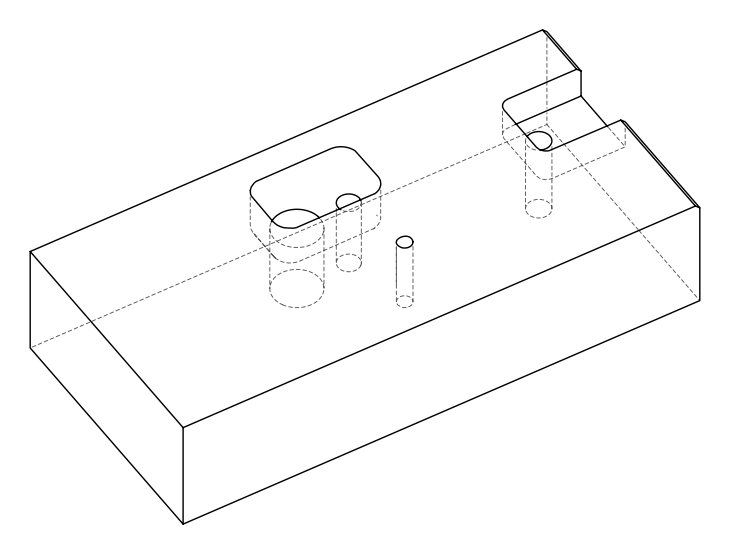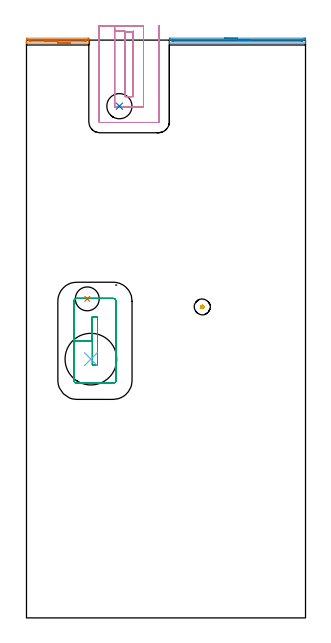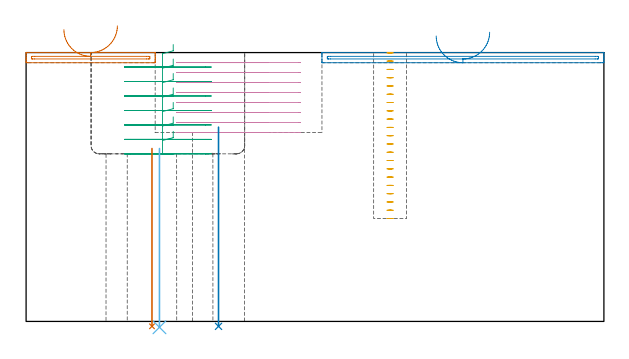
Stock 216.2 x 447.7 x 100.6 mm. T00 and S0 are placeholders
(PLAN: 8 operations, 6 tool changes, 18.5 min)
(1 AREA_MILL | FG_CHAMFER_SURFACE | UGT0205_001 | 0.93 min | 368 mm3)
(2 AREA_MILL_1 | FG_CHAMFER_SURFACE_1 | UGT0205_001 | 1.84 min | 781 mm3)
(3 MILL_RECTANGULAR_POCKET | POCKET_RECTANGULAR_STRAIGHT | NXT0201_007 | Follow Part, ap 6.25, ae 75% | 5 min | 190200 mm3)
(4 MILL_SLOT | SLOT_PARTIAL_RECTANGULAR | NXT0201_012 | Follow Part, ap 4, ae 75% | 8.9 min | 133013 mm3)
(5 MILL_BLIND_HOLE_FROM_SOLID_MATERIAL | STEP1POCKET | NXT0201_010 | Spiral | 0.92 min | 7356 mm3)
(6 INDEXABLE_INSERT_DRILL_THROUGH_HOLE_FROM_SOLID | STEP1HOLE | NXT0302_035 | 0.28 min | 78739 mm3)
(7 INDEXABLE_INSERT_DRILL_THROUGH_HOLE_FROM_SOLID_1 | STEP1HOLE_1 | NXT0302_008 | 0.28 min | 16820 mm3)
(8 INDEXABLE_INSERT_DRILL_THROUGH_HOLE_FROM_SOLID_2 | STEP1HOLE_2 | NXT0302_010 | 0.31 min | 21094 mm3)
(TOOL UGT0205_001 | Chamfer Mill 20 x 3 x 45 deg. | D20 FL50 Z2)
(TOOL NXT0201_007 | ENDMILL 25mm [R216.25-25050GCK54P 1620] | D25 R3 FL54 Z5)
(TOOL NXT0201_012 | ENDMILL 16mm [2P460-1600-NA 1630] | D16 FL38 Z6)
(TOOL NXT0201_010 | ENDMILL 10mm [2P460-1000-NA 1630] | D10 FL30 Z6)
(TOOL NXT0302_035 | Index. Insert Drill 40mm [880-D4000L40-05] | D40 PA176 FL200 Z2)
(TOOL NXT0302_008 | Index. Insert Drill 18.5mm [880-D1850L25-05] | D18.5 PA176 FL93 Z2)
(TOOL NXT0302_010 | Index. Insert Drill 19.5mm [880-D1950L25-05] | D19.5 PA176 FL98 Z2)
(OP 1 AREA_MILL)
G17 G21 G94 G90
T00 M6
G54
G17 G0 G90 X34.15 Y445.4 S1061 M3
G43 Z110.6 H0
G94 G1 X34.112 Z109.728 F250.
X33.998 Z108.863
X33.809 Z108.012
X33.547 Z107.18
X33.213 Z106.374
X32.81 Z105.6
X32.342 Z104.864
X31.81 Z104.172
X31.221 Z103.529
X30.578 Z102.939
X29.886 Z102.408
X29.15 Z101.94
X28.376 Z101.537
X27.57 Z101.203
X26.738 Z100.941
X25.886 Z100.752
X25.022 Z100.638
X24.15 Z100.6
X0.124
X0.01 Y445.403 Z100.588
X0.006 Y445.432 Z100.56
X0. Y445.715 Z100.283
Y446.462 Z99.537
Y447.249 Z98.751
Y447.745 Z98.252
Y447.993 Z98.004
Y448.634 Z97.363
Y448.882 Z97.115
X0.002 Y449.191 Z96.805
X0.407 Y449.2 Z96.8
X47.731
X47.894 Y449.199 Z96.802
X48.298 Y449.191 Z96.805
X48.3 Y448.882 Z97.115
Y448.634 Z97.363
Y447.993 Z98.004
Y447.745 Z98.252
Y447.249 Z98.751
Y446.462 Z99.537
Y445.715 Z100.283
Y445.433 Z100.558
X48.291 Y445.403 Z100.588
X48.176 Y445.4 Z100.6
X24.15
Y446.814 Z99.186
X3.239
X2.387 Y446.817 Z99.183
X2.349 Y446.82 Z99.18
X2.01 Y446.855 Z99.145
X2.005 Y447.199 Z98.801
X2.01 Y447.745 Z98.255
X2.313 Y447.781 Z98.219
X2.349 Y447.782 Z98.218
X3.198 Y447.786 Z98.214
X45.061
X45.913 Y447.783 Z98.217
X45.951 Y447.78 Z98.22
X46.29 Y447.745 Z98.255
X46.295 Y447.401 Z98.599
X46.29 Y446.855 Z99.145
X45.987 Y446.819 Z99.181
X45.951 Y446.817 Z99.183
X45.102 Y446.814 Z99.186
X24.15
X23.278 Z99.224
X22.414 Z99.338
X21.562 Z99.526
X20.73 Z99.789
X19.924 Z100.123
X19.15 Z100.525
X18.414 Z100.994
X17.722 Z101.525
X17.079 Z102.115
X16.49 Z102.758
X15.958 Z103.45
X15.49 Z104.186
X15.087 Z104.96
X14.753 Z105.766
X14.491 Z106.598
X14.302 Z107.449
X14.188 Z108.314
X14.15 Z109.186
G0 Z110.6
M5
M2
(OP 2 AREA_MILL_1)
G17 G21 G94 G90
T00 M6
G54
G17 G0 G90 X153.45 Y449.2 S1061 M3
G43 Z110.6 H0
Z106.8
G94 G1 X153.488 Z105.928 F250.
X153.602 Z105.064
X153.791 Z104.212
X154.053 Z103.38
X154.387 Z102.574
X154.79 Z101.8
X155.258 Z101.064
X155.79 Z100.372
X156.379 Z99.729
X157.022 Z99.14
X157.714 Z98.608
X158.45 Z98.14
X159.224 Z97.737
X160.03 Z97.403
X160.862 Z97.141
X161.714 Z96.952
X162.578 Z96.838
X163.45 Z96.8
X215.04
X215.607 Y449.199 Z96.801
X216.166 Y449.192 Z96.803
X216.193 Y449.19 Z96.804
X216.2 Y448.634 Z97.359
Y448.039 Z97.958
Y447.745 Z98.251
Y447.149 Z98.847
Y446.855 Z99.14
Y446.267 Z99.732
Y445.774 Z100.225
Y445.44 Z100.551
X216.191 Y445.403 Z100.588
X216.053 Y445.4 Z100.6
X110.847
X110.71 Y445.403 Z100.588
X110.707 Y445.438 Z100.553
X110.7 Y445.773 Z100.226
Y446.267 Z99.732
Y446.855 Z99.14
Y448.039 Z97.958
X110.703 Y448.634 Z97.359
X110.707 Y449.19 Z96.804
X110.734 Y449.192 Z96.803
X111.293 Y449.2 Z96.8
X163.45
Y447.786 Z98.214
X212.932
X213.785 Y447.783 Z98.217
X213.824 Y447.781 Z98.219
X214.19 Y447.745 Z98.255
X214.195 Y447.375 Z98.625
X214.19 Y446.855 Z99.145
X213.86 Y446.819 Z99.181
X213.824 Y446.817 Z99.183
X212.973 Y446.814 Z99.186
X113.968
X113.115 Y446.817 Z99.183
X113.076 Y446.819 Z99.181
X112.71 Y446.855 Z99.145
X112.705 Y447.225 Z98.775
X112.71 Y447.745 Z98.255
X113.04 Y447.781 Z98.219
X113.076 Y447.783 Z98.217
X113.927 Y447.786 Z98.214
X163.45
X164.322 Z98.252
X165.186 Z98.366
X166.038 Z98.555
X166.87 Z98.817
X167.676 Z99.151
X168.45 Z99.554
X169.186 Z100.023
X169.878 Z100.554
X170.521 Z101.143
X171.11 Z101.786
X171.642 Z102.479
X172.11 Z103.214
X172.513 Z103.988
X172.847 Z104.794
X173.109 Z105.626
X173.298 Z106.478
X173.412 Z107.343
X173.45 Z108.214
G0 Z110.6
M5
M2
(OP 3 MILL_RECTANGULAR_POCKET)
G17 G21 G94 G90
T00 M6
G54
G17 G0 G90 X55.05 Y224.598 S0 M3
G43 Z110.6 H1
Z103.6
G94 G1 Y233.35 Z101.255 F250.
X51.05 Z100.183
Y214.7 Z95.186
Y196.05 F500.
X55.05
Y233.35
X51.05
Y214.7
X36.8
Y184.
G3 X39. Y181.8 R2.2
G1 X67.1
G3 X69.3 Y184. R2.2
G1 Y245.4
G3 X67.1 Y247.6 R2.2
G1 X39.
G3 X36.8 Y245.4 R2.2
G1 Y214.7
Y213.7
G0 X55.05 Y224.598 Z98.186
G1 Y233.35 Z95.84 F250.
X51.05 Z94.769
Y214.7 Z89.771
Y196.05 F500.
X55.05
Y233.35
X51.05
Y214.7
X36.8
Y184.
G3 X39. Y181.8 R2.2
G1 X67.1
G3 X69.3 Y184. R2.2
G1 Y245.4
G3 X67.1 Y247.6 R2.2
G1 X39.
G3 X36.8 Y245.4 R2.2
G1 Y214.7
Y213.7
G0 X55.05 Y224.598 Z92.771
G1 Y233.35 Z90.426 F250.
X51.05 Z89.354
Y214.7 Z84.357
Y196.05 F500.
X55.05
Y233.35
X51.05
Y214.7
X36.8
Y184.
G3 X39. Y181.8 R2.2
G1 X67.1
G3 X69.3 Y184. R2.2
G1 Y245.4
G3 X67.1 Y247.6 R2.2
G1 X39.
G3 X36.8 Y245.4 R2.2
G1 Y214.7
Y213.7
G0 X55.05 Y224.598 Z87.357
G1 Y233.35 Z85.012 F250.
X51.05 Z83.94
Y214.7 Z78.943
Y196.05 F500.
X55.05
Y233.35
X51.05
Y214.7
X36.8
Y184.
G3 X39. Y181.8 R2.2
G1 X67.1
G3 X69.3 Y184. R2.2
G1 Y245.4
G3 X67.1 Y247.6 R2.2
G1 X39.
G3 X36.8 Y245.4 R2.2
G1 Y214.7
Y213.7
G0 X55.05 Y224.598 Z81.943
G1 Y233.35 Z79.598 F250.
X51.05 Z78.526
Y214.7 Z73.529
Y196.05 F500.
X55.05
Y233.35
X51.05
Y214.7
X36.8
Y184.
G3 X39. Y181.8 R2.2
G1 X67.1
G3 X69.3 Y184. R2.2
G1 Y245.4
G3 X67.1 Y247.6 R2.2
G1 X39.
G3 X36.8 Y245.4 R2.2
G1 Y214.7
Y213.7
G0 X55.05 Y224.598 Z76.529
G1 Y233.35 Z74.183 F250.
X51.05 Z73.112
Y214.7 Z68.114
Y196.05 F500.
X55.05
Y233.35
X51.05
Y214.7
X36.8
Y184.
G3 X39. Y181.8 R2.2
G1 X67.1
G3 X69.3 Y184. R2.2
G1 Y245.4
G3 X67.1 Y247.6 R2.2
G1 X39.
G3 X36.8 Y245.4 R2.2
G1 Y214.7
Y213.7
G0 X55.05 Y224.598 Z71.114
G1 Y233.35 Z68.769 F250.
X51.05 Z67.697
Y214.7 Z62.7
Y196.05 F500.
X55.05
Y233.35
X51.05
Y214.7
X36.8
Y184.
G3 X39. Y181.8 R2.2
G1 X67.1
G3 X69.3 Y184. R2.2
G1 Y245.4
G3 X67.1 Y247.6 R2.2
G1 X39.
G3 X36.8 Y245.4 R2.2
G1 Y214.7
Y213.7
G0 Z110.6
M5
M2
(OP 4 MILL_SLOT)
G17 G21 G94 G90
T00 M6
G54
G17 G0 G90 X68.3 Y458.7 S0 M3
G43 Z110.6 H1
Z96.862
G94 G1 Y455.7 F250.
Y454.513 F500.
X76.3
G3 X82.7 Y454.513 R8.
G1 Y403.9
X76.3
Y454.513
X68.3
Y395.9
X90.7
Y455.7
Y458.7 F250.
X56.3
Y455.7
Y384.5 F500.
G3 X56.9 Y383.9 R0.6
G1 X102.1
G3 X102.7 Y384.5 R0.6
G1 Y455.7
Y458.7 F250.
G0 X68.3 Z93.125
G1 Y455.7
Y454.513 F500.
X76.3
G3 X82.7 Y454.513 R8.
G1 Y403.9
X76.3
Y454.513
X68.3
Y395.9
X90.7
Y455.7
Y458.7 F250.
X56.3
Y455.7
Y384.5 F500.
G3 X56.9 Y383.9 R0.6
G1 X102.1
G3 X102.7 Y384.5 R0.6
G1 Y455.7
Y458.7 F250.
G0 X68.3 Z89.387
G1 Y455.7
Y454.513 F500.
X76.3
G3 X82.7 Y454.513 R8.
G1 Y403.9
X76.3
Y454.513
X68.3
Y395.9
X90.7
Y455.7
Y458.7 F250.
X56.3
Y455.7
Y384.5 F500.
G3 X56.9 Y383.9 R0.6
G1 X102.1
G3 X102.7 Y384.5 R0.6
G1 Y455.7
Y458.7 F250.
G0 X68.3 Z85.65
G1 Y455.7
Y454.513 F500.
X76.3
G3 X82.7 Y454.513 R8.
G1 Y403.9
X76.3
Y454.513
X68.3
Y395.9
X90.7
Y455.7
Y458.7 F250.
X56.3
Y455.7
Y384.5 F500.
G3 X56.9 Y383.9 R0.6
G1 X102.1
G3 X102.7 Y384.5 R0.6
G1 Y455.7
Y458.7 F250.
G0 X68.3 Z81.912
G1 Y455.7
Y454.513 F500.
X76.3
G3 X82.7 Y454.513 R8.
G1 Y403.9
X76.3
Y454.513
X68.3
Y395.9
X90.7
Y455.7
Y458.7 F250.
X56.3
Y455.7
Y384.5 F500.
G3 X56.9 Y383.9 R0.6
G1 X102.1
G3 X102.7 Y384.5 R0.6
G1 Y455.7
Y458.7 F250.
G0 X68.3 Z78.175
G1 Y455.7
Y454.513 F500.
X76.3
G3 X82.7 Y454.513 R8.
G1 Y403.9
X76.3
Y454.513
X68.3
Y395.9
X90.7
Y455.7
Y458.7 F250.
X56.3
Y455.7
Y384.5 F500.
G3 X56.9 Y383.9 R0.6
G1 X102.1
G3 X102.7 Y384.5 R0.6
G1 Y455.7
Y458.7 F250.
G0 X68.3 Z74.437
G1 Y455.7
Y454.513 F500.
X76.3
G3 X82.7 Y454.513 R8.
G1 Y403.9
X76.3
Y454.513
X68.3
Y395.9
X90.7
Y455.7
Y458.7 F250.
X56.3
Y455.7
Y384.5 F500.
G3 X56.9 Y383.9 R0.6
G1 X102.1
G3 X102.7 Y384.5 R0.6
G1 Y455.7
Y458.7 F250.
G0 X68.3 Z70.7
G1 Y455.7
Y454.513 F500.
X76.3
G3 X82.7 Y454.513 R8.
G1 Y403.9
X76.3
Y454.513
X68.3
Y395.9
X90.7
Y455.7
Y458.7 F250.
X56.3
Y455.7
Y384.5 F500.
G3 X56.9 Y383.9 R0.6
G1 X102.1
G3 X102.7 Y384.5 R0.6
G1 Y455.7
Y458.7 F250.
G0 Z110.6
M5
M2
(OP 5 MILL_BLIND_HOLE_FROM_SOLID_MATERIAL)
G17 G21 G94 G90
T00 M6
G54
G17 G0 G90 X136.2 Y241. S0 M3
G43 Z110.6 H1
Z100.5
G94 G3 X136.775 Y241.575 R0.575 F250.
X136.2 Y242.15 R0.575
X135.05 Y241. R1.15
X136.2 Y242.15 R-1.15
X135.625 Y241.575 R0.575
X136.2 Y241. R0.575
G0 Z97.4
G3 X136.775 Y241.575 R0.575
X136.2 Y242.15 R0.575
X135.05 Y241. R1.15
X136.2 Y242.15 R-1.15
X135.625 Y241.575 R0.575
X136.2 Y241. R0.575
G0 Z94.3
G3 X136.775 Y241.575 R0.575
X136.2 Y242.15 R0.575
X135.05 Y241. R1.15
X136.2 Y242.15 R-1.15
X135.625 Y241.575 R0.575
X136.2 Y241. R0.575
G0 Z91.2
G3 X136.775 Y241.575 R0.575
X136.2 Y242.15 R0.575
X135.05 Y241. R1.15
X136.2 Y242.15 R-1.15
X135.625 Y241.575 R0.575
X136.2 Y241. R0.575
G0 Z88.1
G3 X136.775 Y241.575 R0.575
X136.2 Y242.15 R0.575
X135.05 Y241. R1.15
X136.2 Y242.15 R-1.15
X135.625 Y241.575 R0.575
X136.2 Y241. R0.575
G0 Z85.
G3 X136.775 Y241.575 R0.575
X136.2 Y242.15 R0.575
X135.05 Y241. R1.15
X136.2 Y242.15 R-1.15
X135.625 Y241.575 R0.575
X136.2 Y241. R0.575
G0 Z81.9
G3 X136.775 Y241.575 R0.575
X136.2 Y242.15 R0.575
X135.05 Y241. R1.15
X136.2 Y242.15 R-1.15
X135.625 Y241.575 R0.575
X136.2 Y241. R0.575
G0 Z78.8
G3 X136.775 Y241.575 R0.575
X136.2 Y242.15 R0.575
X135.05 Y241. R1.15
X136.2 Y242.15 R-1.15
X135.625 Y241.575 R0.575
X136.2 Y241. R0.575
G0 Z75.7
G3 X136.775 Y241.575 R0.575
X136.2 Y242.15 R0.575
X135.05 Y241. R1.15
X136.2 Y242.15 R-1.15
X135.625 Y241.575 R0.575
X136.2 Y241. R0.575
G0 Z72.6
G3 X136.775 Y241.575 R0.575
X136.2 Y242.15 R0.575
X135.05 Y241. R1.15
X136.2 Y242.15 R-1.15
X135.625 Y241.575 R0.575
X136.2 Y241. R0.575
G0 Z69.5
G3 X136.775 Y241.575 R0.575
X136.2 Y242.15 R0.575
X135.05 Y241. R1.15
X136.2 Y242.15 R-1.15
X135.625 Y241.575 R0.575
X136.2 Y241. R0.575
G0 Z66.4
G3 X136.775 Y241.575 R0.575
X136.2 Y242.15 R0.575
X135.05 Y241. R1.15
X136.2 Y242.15 R-1.15
X135.625 Y241.575 R0.575
X136.2 Y241. R0.575
G0 Z63.3
G3 X136.775 Y241.575 R0.575
X136.2 Y242.15 R0.575
X135.05 Y241. R1.15
X136.2 Y242.15 R-1.15
X135.625 Y241.575 R0.575
X136.2 Y241. R0.575
G0 Z60.2
G3 X136.775 Y241.575 R0.575
X136.2 Y242.15 R0.575
X135.05 Y241. R1.15
X136.2 Y242.15 R-1.15
X135.625 Y241.575 R0.575
X136.2 Y241. R0.575
G0 Z57.1
G3 X136.775 Y241.575 R0.575
X136.2 Y242.15 R0.575
X135.05 Y241. R1.15
X136.2 Y242.15 R-1.15
X135.625 Y241.575 R0.575
X136.2 Y241. R0.575
G0 Z54.
G3 X136.775 Y241.575 R0.575
X136.2 Y242.15 R0.575
X135.05 Y241. R1.15
X136.2 Y242.15 R-1.15
X135.625 Y241.575 R0.575
X136.2 Y241. R0.575
G0 Z50.9
G3 X136.775 Y241.575 R0.575
X136.2 Y242.15 R0.575
X135.05 Y241. R1.15
X136.2 Y242.15 R-1.15
X135.625 Y241.575 R0.575
X136.2 Y241. R0.575
G0 Z47.8
G3 X136.775 Y241.575 R0.575
X136.2 Y242.15 R0.575
X135.05 Y241. R1.15
X136.2 Y242.15 R-1.15
X135.625 Y241.575 R0.575
X136.2 Y241. R0.575
G0 Z44.7
G3 X136.775 Y241.575 R0.575
X136.2 Y242.15 R0.575
X135.05 Y241. R1.15
X136.2 Y242.15 R-1.15
X135.625 Y241.575 R0.575
X136.2 Y241. R0.575
G0 Z41.6
G3 X136.775 Y241.575 R0.575
X136.2 Y242.15 R0.575
X135.05 Y241. R1.15
X136.2 Y242.15 R-1.15
X135.625 Y241.575 R0.575
X136.2 Y241. R0.575
G0 Z38.5
G3 X136.775 Y241.575 R0.575
X136.2 Y242.15 R0.575
X135.05 Y241. R1.15
X136.2 Y242.15 R-1.15
X135.625 Y241.575 R0.575
X136.2 Y241. R0.575
G0 Z110.6
M5
M2
(OP 6 INDEXABLE_INSERT_DRILL_THROUGH_HOLE_FROM_SOLID)
G17 G21 G94 G90
T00 M6
G54
G17 G0 G90 X49.9 Y200.5 S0 M3
G43 Z110.6 H1
G94 G81 G98 Z-2.198 F250. R64.7
G80
M5
M2
(OP 7 INDEXABLE_INSERT_DRILL_THROUGH_HOLE_FROM_SOLID_1)
G17 G21 G94 G90
T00 M6
G54
G17 G0 G90 X47.1 Y247.2 S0 M3
G43 Z110.6 H1
G94 G81 G98 Z-1.823 F250. R64.7
G80
M5
M2
(OP 8 INDEXABLE_INSERT_DRILL_THROUGH_HOLE_FROM_SOLID_2)
G17 G21 G94 G90
T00 M6
G54
G17 G0 G90 X72. Y396.5 S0 M3
G43 Z110.6 H1
G94 G81 G98 Z-1.84 F250. R72.7
G80
M5
M2
